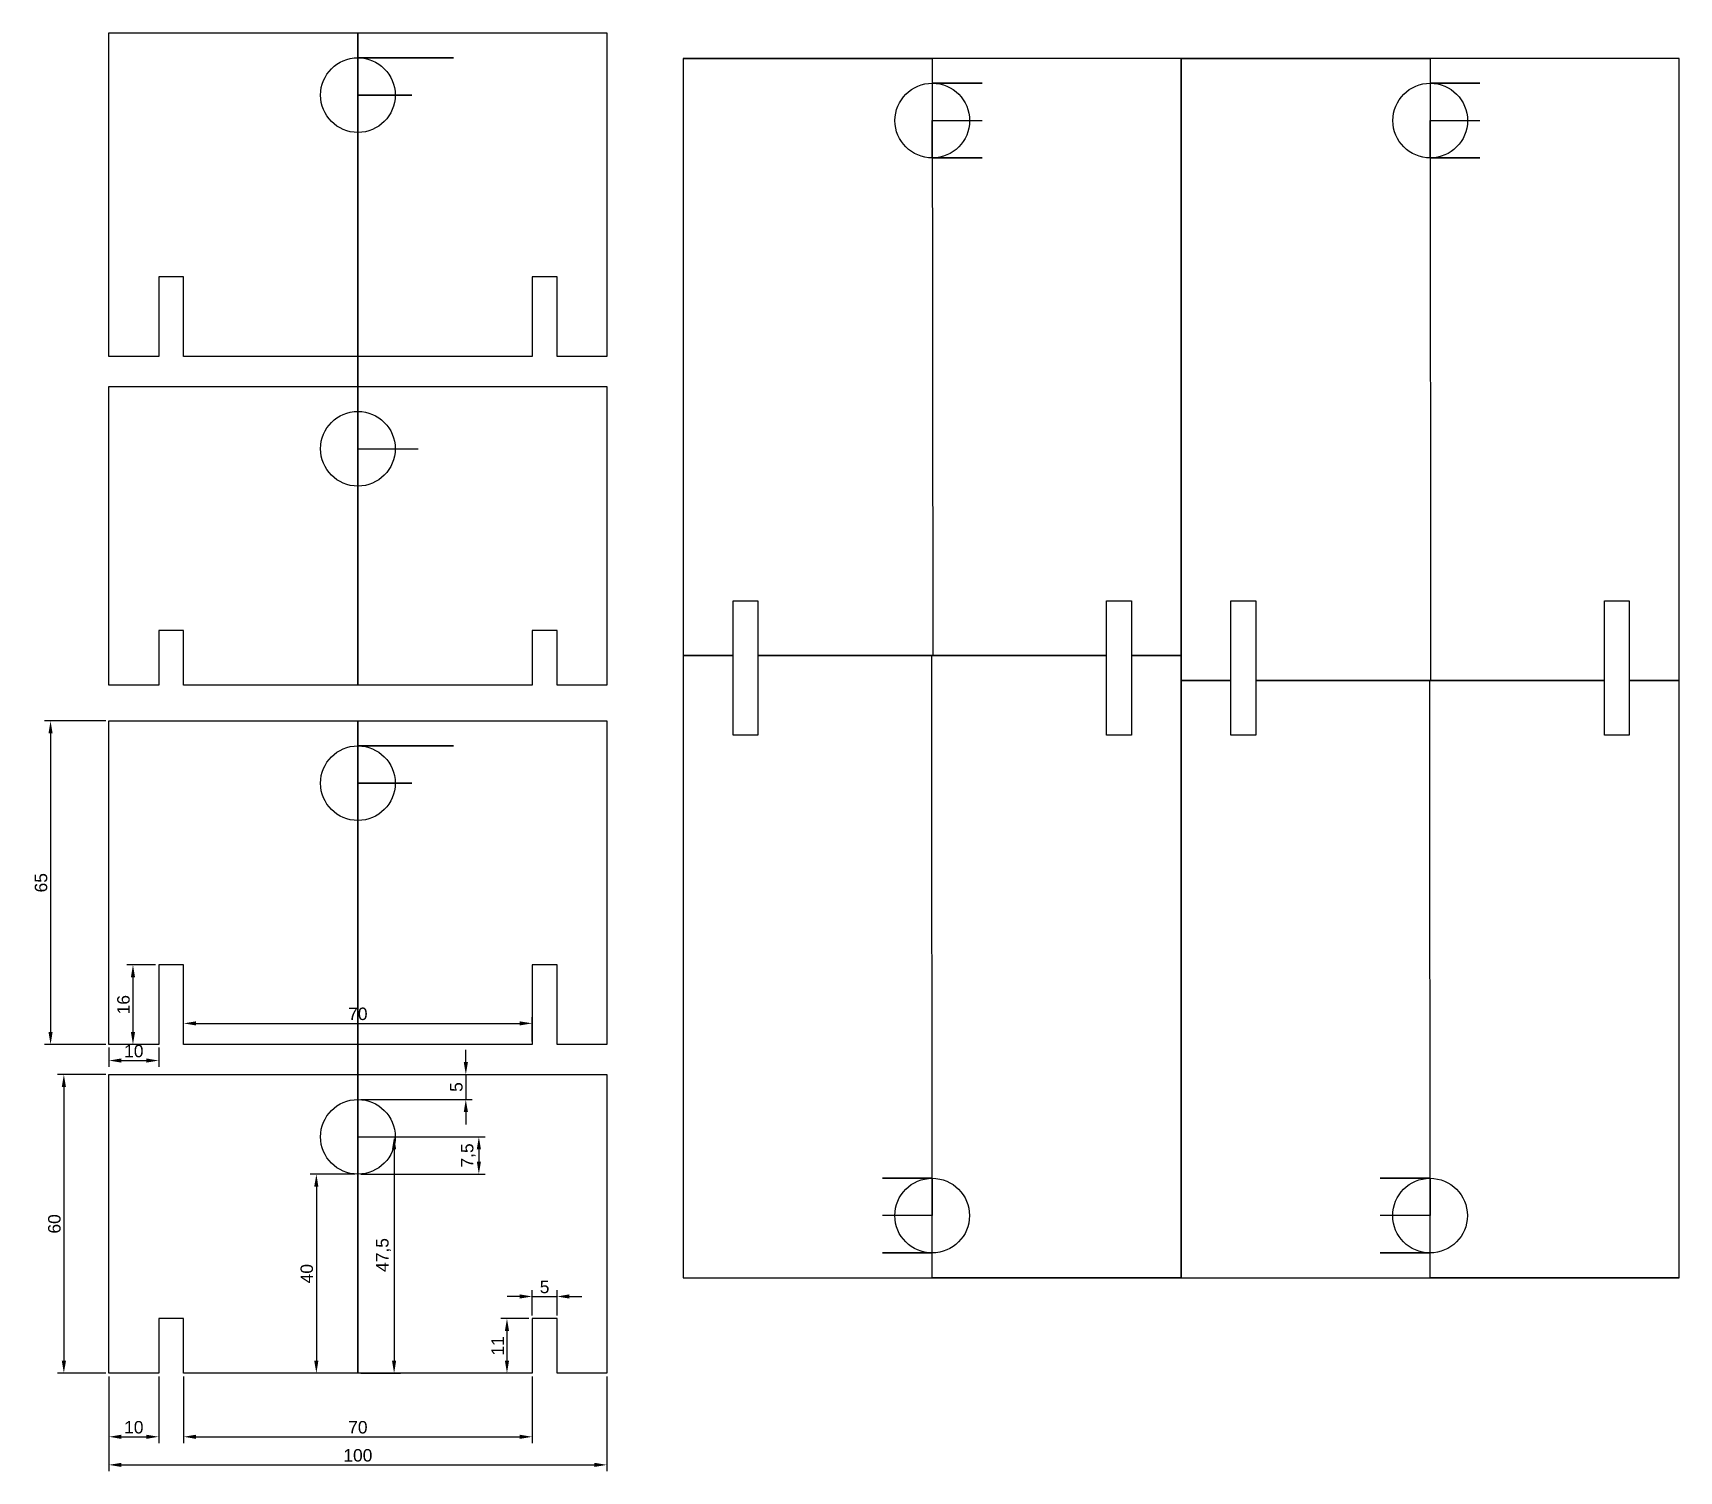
# Model space of a CAD drawing. Header units: millimetres. Extents: x 2 to 333, y -4 to 285.
import ezdxf

# ---------------------------------------------------------------- set-up
doc = ezdxf.new("R2010")
doc.units = ezdxf.units.MM
doc.styles.get("Standard").update_dxf_attribs({"font": 'arial.ttf'})
doc.dimstyles.new('ISO-25', dxfattribs={"dimtxt": 2.5, "dimasz": 2.5, "dimexe": 1.25, "dimexo": 0.625, "dimtad": 1, "dimtxsty": 'Standard', "dimcen": 2.5, "dimadec": 0, "dimazin": 0, "dimtfac": 1, "dimtmove": 0, "dimatfit": 3, "dimfxl": 1, "dimarcsym": 0})

# ---------------------------------------------------------------- blocks, each defined once
blk = doc.blocks.new('*D1')
at = {"color": 0, "lineweight": -2, "transparency": 16777216}
for p, q in [((16.69, 76.14), (7.02, 76.14)), ((8.27, 73.64), (8.27, 18.64)), ((16.69, 16.14), (7.02, 16.14))]:
    blk.add_line(p, q, dxfattribs=at)
at = {"color": 0, "transparency": 16777216}
for points in [[(7.85, 73.64), (8.69, 73.64), (8.27, 76.14)], [(7.85, 18.64), (8.69, 18.64), (8.27, 16.14)]]:
    blk.add_solid(points, dxfattribs=at)
at = {"layer": 'Defpoints', "color": 0, "transparency": 16777216}
for p in [(17.32, 76.14), (8.27, 16.14), (17.32, 16.14)]:
    blk.add_point(p, dxfattribs=at)
at = {"color": 0, "transparency": 16777216, "insert": (6.37, 46.14), "char_height": 2.5, "attachment_point": 5, "rotation": 90}
blk.add_mtext('60', dxfattribs=at)
blk = doc.blocks.new('*D2')
at = {"color": 0, "lineweight": -2, "transparency": 16777216}
for p, q in [((67.94, 63.64), (75.85, 63.64)), ((74.6, 61.14), (74.6, 18.64)), ((67.94, 16.14), (75.85, 16.14))]:
    blk.add_line(p, q, dxfattribs=at)
at = {"color": 0, "transparency": 16777216}
for points in [[(74.18, 61.14), (75.01, 61.14), (74.6, 63.64)], [(74.18, 18.64), (75.01, 18.64), (74.6, 16.14)]]:
    blk.add_solid(points, dxfattribs=at)
at = {"layer": 'Defpoints', "color": 0, "transparency": 16777216}
for p in [(67.32, 63.64), (67.32, 16.14), (74.6, 16.14)]:
    blk.add_point(p, dxfattribs=at)
at = {"color": 0, "transparency": 16777216, "insert": (72.47, 39.89), "char_height": 2.5, "attachment_point": 5, "rotation": 90}
blk.add_mtext('47,5', dxfattribs=at)
blk = doc.blocks.new('*D3')
at = {"color": 0, "lineweight": -2, "transparency": 16777216}
for p, q in [((17.32, 15.51), (17.32, -3.52)), ((117.32, 15.51), (117.32, -3.52)), ((19.82, -2.27), (114.82, -2.27))]:
    blk.add_line(p, q, dxfattribs=at)
at = {"color": 0, "transparency": 16777216}
for points in [[(19.82, -1.86), (19.82, -2.69), (17.32, -2.27)], [(114.82, -1.86), (114.82, -2.69), (117.32, -2.27)]]:
    blk.add_solid(points, dxfattribs=at)
at = {"layer": 'Defpoints', "color": 0, "transparency": 16777216}
for p in [(17.32, 16.14), (117.32, 16.14), (117.32, -2.27)]:
    blk.add_point(p, dxfattribs=at)
at = {"color": 0, "transparency": 16777216, "insert": (67.32, -0.37), "char_height": 2.5, "attachment_point": 5}
blk.add_mtext('100', dxfattribs=at)
blk = doc.blocks.new('*D4')
at = {"color": 0, "lineweight": -2, "transparency": 16777216}
for p, q in [((17.32, 15.51), (17.32, 2.12)), ((27.32, 15.51), (27.32, 2.12)), ((19.82, 3.37), (24.82, 3.37))]:
    blk.add_line(p, q, dxfattribs=at)
at = {"color": 0, "transparency": 16777216}
for points in [[(19.82, 3.78), (19.82, 2.95), (17.32, 3.37)], [(24.82, 3.78), (24.82, 2.95), (27.32, 3.37)]]:
    blk.add_solid(points, dxfattribs=at)
at = {"layer": 'Defpoints', "color": 0, "transparency": 16777216}
for p in [(17.32, 16.14), (27.32, 16.14), (27.32, 3.37)]:
    blk.add_point(p, dxfattribs=at)
at = {"color": 0, "transparency": 16777216, "insert": (22.32, 5.27), "char_height": 2.5, "attachment_point": 5}
blk.add_mtext('10', dxfattribs=at)
blk = doc.blocks.new('*D5')
at = {"color": 0, "lineweight": -2, "transparency": 16777216}
for p, q in [((32.32, 15.51), (32.32, 2.12)), ((102.32, 15.51), (102.32, 2.12)), ((34.82, 3.37), (99.82, 3.37))]:
    blk.add_line(p, q, dxfattribs=at)
at = {"color": 0, "transparency": 16777216}
for points in [[(34.82, 3.78), (34.82, 2.95), (32.32, 3.37)], [(99.82, 3.78), (99.82, 2.95), (102.32, 3.37)]]:
    blk.add_solid(points, dxfattribs=at)
at = {"layer": 'Defpoints', "color": 0, "transparency": 16777216}
for p in [(32.32, 16.14), (102.32, 16.14), (102.32, 3.37)]:
    blk.add_point(p, dxfattribs=at)
at = {"color": 0, "transparency": 16777216, "insert": (67.32, 5.27), "char_height": 2.5, "attachment_point": 5}
blk.add_mtext('70', dxfattribs=at)
blk = doc.blocks.new('*D6')
at = {"color": 0, "lineweight": -2, "transparency": 16777216}
for p, q in [((99.82, 31.56), (97.32, 31.56)), ((102.32, 27.76), (102.32, 32.81)), ((102.32, 31.56), (107.32, 31.56)), ((107.32, 27.76), (107.32, 32.81)), ((109.82, 31.56), (112.32, 31.56))]:
    blk.add_line(p, q, dxfattribs=at)
at = {"color": 0, "transparency": 16777216}
for points in [[(99.82, 31.98), (99.82, 31.14), (102.32, 31.56)], [(109.82, 31.98), (109.82, 31.14), (107.32, 31.56)]]:
    blk.add_solid(points, dxfattribs=at)
at = {"layer": 'Defpoints', "color": 0, "transparency": 16777216}
for p in [(107.32, 31.56), (102.32, 27.14), (107.32, 27.14)]:
    blk.add_point(p, dxfattribs=at)
at = {"color": 0, "transparency": 16777216, "insert": (104.82, 33.46), "char_height": 2.5, "attachment_point": 5}
blk.add_mtext('5', dxfattribs=at)
blk = doc.blocks.new('*D7')
at = {"color": 0, "lineweight": -2, "transparency": 16777216}
for p, q in [((101.69, 27.14), (96.02, 27.14)), ((97.27, 24.64), (97.27, 18.64)), ((101.69, 16.14), (96.02, 16.14))]:
    blk.add_line(p, q, dxfattribs=at)
at = {"color": 0, "transparency": 16777216}
for points in [[(96.85, 24.64), (97.68, 24.64), (97.27, 27.14)], [(96.85, 18.64), (97.68, 18.64), (97.27, 16.14)]]:
    blk.add_solid(points, dxfattribs=at)
at = {"layer": 'Defpoints', "color": 0, "transparency": 16777216}
for p in [(102.32, 27.14), (97.27, 16.14), (102.32, 16.14)]:
    blk.add_point(p, dxfattribs=at)
at = {"color": 0, "transparency": 16777216, "insert": (95.39, 21.64), "char_height": 2.5, "attachment_point": 5, "rotation": 90}
blk.add_mtext('11', dxfattribs=at)
blk = doc.blocks.new('*D8')
at = {"color": 0, "lineweight": -2, "transparency": 16777216}
for p, q in [((89, 78.64), (89, 81.14)), ((67.94, 76.14), (90.25, 76.14)), ((89, 76.14), (89, 71.14)), ((67.94, 71.14), (90.25, 71.14)), ((89, 68.64), (89, 66.14))]:
    blk.add_line(p, q, dxfattribs=at)
at = {"color": 0, "transparency": 16777216}
for points in [[(88.59, 78.64), (89.42, 78.64), (89, 76.14)], [(88.59, 68.64), (89.42, 68.64), (89, 71.14)]]:
    blk.add_solid(points, dxfattribs=at)
at = {"layer": 'Defpoints', "color": 0, "transparency": 16777216}
for p in [(67.32, 76.14), (67.32, 71.14), (89, 71.14)]:
    blk.add_point(p, dxfattribs=at)
at = {"color": 0, "transparency": 16777216, "insert": (87.11, 73.64), "char_height": 2.5, "attachment_point": 5, "rotation": 90}
blk.add_mtext('5', dxfattribs=at)
blk = doc.blocks.new('*D9')
at = {"color": 0, "lineweight": -2, "transparency": 16777216}
for p, q in [((67.94, 63.64), (92.87, 63.64)), ((91.62, 61.14), (91.62, 58.64)), ((67.94, 56.14), (92.87, 56.14))]:
    blk.add_line(p, q, dxfattribs=at)
at = {"color": 0, "transparency": 16777216}
for points in [[(91.21, 61.14), (92.04, 61.14), (91.62, 63.64)], [(91.21, 58.64), (92.04, 58.64), (91.62, 56.14)]]:
    blk.add_solid(points, dxfattribs=at)
at = {"layer": 'Defpoints', "color": 0, "transparency": 16777216}
for p in [(67.32, 63.64), (67.32, 56.14), (91.62, 56.14)]:
    blk.add_point(p, dxfattribs=at)
at = {"color": 0, "transparency": 16777216, "insert": (89.5, 59.89), "char_height": 2.5, "attachment_point": 5, "rotation": 90}
blk.add_mtext('7,5', dxfattribs=at)
blk = doc.blocks.new('*D10')
at = {"color": 0, "lineweight": -2, "transparency": 16777216}
for p, q in [((66.69, 56.14), (57.73, 56.14)), ((58.98, 53.64), (58.98, 18.64)), ((66.69, 16.14), (57.73, 16.14))]:
    blk.add_line(p, q, dxfattribs=at)
at = {"color": 0, "transparency": 16777216}
for points in [[(58.56, 53.64), (59.39, 53.64), (58.98, 56.14)], [(58.56, 18.64), (59.39, 18.64), (58.98, 16.14)]]:
    blk.add_solid(points, dxfattribs=at)
at = {"layer": 'Defpoints', "color": 0, "transparency": 16777216}
for p in [(67.32, 56.14), (58.98, 16.14), (67.32, 16.14)]:
    blk.add_point(p, dxfattribs=at)
at = {"color": 0, "transparency": 16777216, "insert": (57.07, 36.14), "char_height": 2.5, "attachment_point": 5, "rotation": 90}
blk.add_mtext('40', dxfattribs=at)
blk = doc.blocks.new('*D11')
at = {"color": 0, "lineweight": -2, "transparency": 16777216}
for p, q in [((16.69, 147.18), (4.35, 147.18)), ((5.6, 144.68), (5.6, 84.68)), ((16.69, 82.18), (4.35, 82.18))]:
    blk.add_line(p, q, dxfattribs=at)
at = {"color": 0, "transparency": 16777216}
for points in [[(5.18, 144.68), (6.01, 144.68), (5.6, 147.18)], [(5.18, 84.68), (6.01, 84.68), (5.6, 82.18)]]:
    blk.add_solid(points, dxfattribs=at)
at = {"layer": 'Defpoints', "color": 0, "transparency": 16777216}
for p in [(17.32, 147.18), (5.6, 82.18), (17.32, 82.18)]:
    blk.add_point(p, dxfattribs=at)
at = {"color": 0, "transparency": 16777216, "insert": (3.69, 114.68), "char_height": 2.5, "attachment_point": 5, "rotation": 90}
blk.add_mtext('65', dxfattribs=at)
blk = doc.blocks.new('*D12')
at = {"color": 0, "lineweight": -2, "transparency": 16777216}
for p, q in [((17.32, 81.56), (17.32, 77.71)), ((27.32, 81.56), (27.32, 77.71)), ((19.82, 78.96), (24.82, 78.96))]:
    blk.add_line(p, q, dxfattribs=at)
at = {"color": 0, "transparency": 16777216}
for points in [[(19.82, 79.38), (19.82, 78.54), (17.32, 78.96)], [(24.82, 79.38), (24.82, 78.54), (27.32, 78.96)]]:
    blk.add_solid(points, dxfattribs=at)
at = {"layer": 'Defpoints', "color": 0, "transparency": 16777216}
for p in [(17.32, 82.18), (27.32, 82.18), (27.32, 78.96)]:
    blk.add_point(p, dxfattribs=at)
at = {"color": 0, "transparency": 16777216, "insert": (22.32, 80.86), "char_height": 2.5, "attachment_point": 5}
blk.add_mtext('10', dxfattribs=at)
blk = doc.blocks.new('*D13')
at = {"color": 0, "lineweight": -2, "transparency": 16777216}
for p, q in [((32.32, 82.81), (32.32, 87.68)), ((34.82, 86.43), (99.82, 86.43)), ((102.32, 82.81), (102.32, 87.68))]:
    blk.add_line(p, q, dxfattribs=at)
at = {"color": 0, "transparency": 16777216}
for points in [[(34.82, 86.84), (34.82, 86.01), (32.32, 86.43)], [(99.82, 86.84), (99.82, 86.01), (102.32, 86.43)]]:
    blk.add_solid(points, dxfattribs=at)
at = {"layer": 'Defpoints', "color": 0, "transparency": 16777216}
for p in [(102.32, 86.43), (32.32, 82.18), (102.32, 82.18)]:
    blk.add_point(p, dxfattribs=at)
at = {"color": 0, "transparency": 16777216, "insert": (67.32, 88.33), "char_height": 2.5, "attachment_point": 5}
blk.add_mtext('70', dxfattribs=at)
blk = doc.blocks.new('*D14')
at = {"color": 0, "lineweight": -2, "transparency": 16777216}
for p, q in [((26.69, 98.18), (20.9, 98.18)), ((22.15, 95.68), (22.15, 84.68)), ((26.69, 82.18), (20.9, 82.18))]:
    blk.add_line(p, q, dxfattribs=at)
at = {"color": 0, "transparency": 16777216}
for points in [[(21.73, 95.68), (22.57, 95.68), (22.15, 98.18)], [(21.73, 84.68), (22.57, 84.68), (22.15, 82.18)]]:
    blk.add_solid(points, dxfattribs=at)
at = {"layer": 'Defpoints', "color": 0, "transparency": 16777216}
for p in [(27.32, 98.18), (22.15, 82.18), (27.32, 82.18)]:
    blk.add_point(p, dxfattribs=at)
at = {"color": 0, "transparency": 16777216, "insert": (20.25, 90.18), "char_height": 2.5, "attachment_point": 5, "rotation": 90}
blk.add_mtext('16', dxfattribs=at)

msp = doc.modelspace()

# ---------------------------------------------------------------- linework, layer by layer
for p, q in [((17.316, 220.423), (17.316, 285.423)), ((17.316, 285.423), (117.316, 285.423)), ((117.316, 285.423), (117.316, 220.423)), ((232.68, 280.312), (132.68, 280.312)), ((132.68, 280.312), (132.68, 160.312)), ((232.68, 160.312), (232.68, 280.312)), ((332.68, 280.312), (232.68, 280.312)), ((232.68, 280.312), (232.68, 155.312)), ((332.68, 155.312), (332.68, 280.312)), ((32.316, 236.423), (27.316, 236.423)), ((27.316, 236.423), (27.316, 220.423)), ((32.316, 220.423), (32.316, 236.423)), ((107.316, 236.423), (102.316, 236.423)), ((102.316, 236.423), (102.316, 220.423)), ((107.316, 220.423), (107.316, 236.423)), ((27.316, 220.423), (17.316, 220.423)), ((102.316, 220.423), (32.316, 220.423)), ((117.316, 220.423), (107.316, 220.423)), ((17.316, 154.373), (17.316, 214.373)), ((17.316, 214.373), (117.316, 214.373)), ((117.316, 214.373), (117.316, 154.373)), ((142.68, 160.312), (142.68, 171.312)), ((142.68, 171.312), (147.68, 171.312)), ((147.68, 171.312), (147.68, 160.312)), ((217.68, 160.312), (217.68, 171.312)), ((217.68, 171.312), (222.68, 171.312)), ((222.68, 171.312), (222.68, 160.312)), ((242.68, 155.312), (242.68, 171.312)), ((242.68, 171.312), (247.68, 171.312)), ((247.68, 171.312), (247.68, 155.312)), ((317.68, 155.312), (317.68, 171.312)), ((317.68, 171.312), (322.68, 171.312)), ((322.68, 171.312), (322.68, 155.312)), ((32.316, 165.373), (27.316, 165.373)), ((27.316, 165.373), (27.316, 154.373)), ((32.316, 154.373), (32.316, 165.373)), ((107.316, 165.373), (102.316, 165.373)), ((102.316, 165.373), (102.316, 154.373)), ((107.316, 154.373), (107.316, 165.373)), ((142.68, 160.312), (132.68, 160.312)), ((132.68, 160.312), (132.68, 35.312)), ((132.68, 160.312), (142.68, 160.312)), ((142.68, 144.312), (142.68, 160.312)), ((217.68, 160.312), (147.68, 160.312)), ((147.68, 160.312), (147.68, 144.312)), ((147.68, 160.312), (217.68, 160.312)), ((217.68, 144.312), (217.68, 160.312)), ((232.68, 160.312), (222.68, 160.312)), ((222.68, 160.312), (222.68, 144.312)), ((222.68, 160.312), (232.68, 160.312)), ((232.68, 35.312), (232.68, 160.312)), ((27.316, 154.373), (17.316, 154.373)), ((102.316, 154.373), (32.316, 154.373)), ((117.316, 154.373), (107.316, 154.373)), ((242.68, 155.312), (232.68, 155.312)), ((232.68, 155.312), (232.68, 35.312)), ((232.68, 155.312), (242.68, 155.312)), ((242.68, 144.312), (242.68, 155.312)), ((317.68, 155.312), (247.68, 155.312)), ((247.68, 155.312), (247.68, 144.312)), ((247.68, 155.312), (317.68, 155.312)), ((317.68, 144.312), (317.68, 155.312)), ((332.68, 155.312), (322.68, 155.312)), ((322.68, 155.312), (322.68, 144.312)), ((322.68, 155.312), (332.68, 155.312)), ((332.68, 35.312), (332.68, 155.312)), ((17.316, 82.185), (17.316, 147.185)), ((17.316, 147.185), (117.316, 147.185)), ((117.316, 147.185), (117.316, 82.185)), ((147.68, 144.312), (142.68, 144.312)), ((222.68, 144.312), (217.68, 144.312)), ((247.68, 144.312), (242.68, 144.312)), ((322.68, 144.312), (317.68, 144.312)), ((32.316, 98.185), (27.316, 98.185)), ((27.316, 98.185), (27.316, 82.185)), ((32.316, 82.185), (32.316, 98.185)), ((107.316, 98.185), (102.316, 98.185)), ((102.316, 98.185), (102.316, 82.185)), ((107.316, 82.185), (107.316, 98.185)), ((27.316, 82.185), (17.316, 82.185)), ((102.316, 82.185), (32.316, 82.185)), ((117.316, 82.185), (107.316, 82.185)), ((17.316, 16.136), (17.316, 76.136)), ((17.316, 76.136), (117.316, 76.136)), ((117.316, 76.136), (117.316, 16.136)), ((132.68, 35.312), (232.68, 35.312)), ((232.68, 35.312), (332.68, 35.312)), ((32.316, 27.136), (27.316, 27.136)), ((27.316, 27.136), (27.316, 16.136)), ((32.316, 16.136), (32.316, 27.136)), ((107.316, 27.136), (102.316, 27.136)), ((102.316, 27.136), (102.316, 16.136)), ((107.316, 16.136), (107.316, 27.136)), ((27.316, 16.136), (17.316, 16.136)), ((102.316, 16.136), (32.316, 16.136)), ((117.316, 16.136), (107.316, 16.136))]:
    msp.add_line(p, q)
at = {"color": 215, "true_color": 0xa953a0}
for p, q in [((67.316, 154.373), (67.316, 285.423)), ((67.316, 285.423), (67.316, 280.423)), ((67.316, 280.423), (86.506, 280.423)), ((86.506, 280.423), (67.316, 280.423)), ((67.316, 280.423), (67.316, 272.923)), ((132.68, 280.312), (182.68, 280.312)), ((182.68, 280.312), (182.77, 160.312)), ((182.68, 280.312), (182.684, 275.312)), ((232.68, 280.312), (282.68, 280.312)), ((282.68, 280.312), (282.684, 275.312)), ((182.684, 275.312), (192.684, 275.312)), ((192.684, 275.312), (182.684, 275.312)), ((182.684, 275.312), (182.695, 260.312)), ((282.68, 275.312), (282.77, 155.312)), ((282.684, 275.312), (292.684, 275.312)), ((292.684, 275.312), (282.684, 275.312)), ((282.684, 275.312), (282.695, 260.312)), ((67.316, 272.923), (78.183, 272.923)), ((78.183, 272.923), (67.316, 272.923)), ((67.316, 272.923), (67.316, 214.373)), ((182.695, 260.312), (182.695, 267.812)), ((182.695, 267.812), (192.695, 267.812)), ((282.695, 260.312), (282.695, 267.812)), ((282.695, 267.812), (292.695, 267.812)), ((182.695, 260.312), (192.695, 260.312)), ((192.695, 260.312), (182.695, 260.312)), ((282.695, 260.312), (292.695, 260.312)), ((292.695, 260.312), (282.695, 260.312)), ((67.316, 214.373), (67.316, 154.373)), ((67.316, 214.373), (67.316, 201.873)), ((67.316, 201.873), (79.416, 201.873)), ((182.68, 40.312), (182.59, 160.312)), ((282.68, 35.312), (282.59, 155.312)), ((67.316, 16.136), (67.316, 147.185)), ((67.316, 147.185), (67.316, 142.185)), ((67.316, 142.185), (86.506, 142.185)), ((86.506, 142.185), (67.316, 142.185)), ((67.316, 142.185), (67.316, 134.685)), ((67.316, 134.685), (78.183, 134.685)), ((78.183, 134.685), (67.316, 134.685)), ((67.316, 134.685), (67.316, 76.136)), ((67.316, 76.136), (67.316, 16.136)), ((67.316, 76.136), (67.316, 63.636)), ((67.316, 63.636), (79.416, 63.636)), ((182.665, 55.312), (172.665, 55.312)), ((172.665, 55.312), (182.665, 55.312)), ((182.676, 40.312), (182.665, 55.312)), ((182.665, 55.312), (182.665, 47.812)), ((282.665, 55.312), (272.665, 55.312)), ((272.665, 55.312), (282.665, 55.312)), ((282.676, 40.312), (282.665, 55.312)), ((282.665, 55.312), (282.665, 47.812)), ((182.665, 47.812), (172.665, 47.812)), ((282.665, 47.812), (272.665, 47.812)), ((182.676, 40.312), (172.676, 40.312)), ((172.676, 40.312), (182.676, 40.312)), ((182.68, 35.312), (182.676, 40.312)), ((282.676, 40.312), (272.676, 40.312)), ((272.676, 40.312), (282.676, 40.312)), ((282.68, 35.312), (282.676, 40.312)), ((232.68, 35.312), (182.68, 35.312)), ((332.68, 35.312), (282.68, 35.312))]:
    msp.add_line(p, q, dxfattribs=at)
for centre in [(67.316, 272.923), (182.695, 267.812), (282.695, 267.812), (67.316, 201.873), (67.316, 134.685), (67.316, 63.636), (182.665, 47.812), (282.665, 47.812)]:
    msp.add_circle(centre, 7.5)

# ---------------------------------------------------------------- dimensions: what is measured, and where the dimension line sits
for base, p1, p2, picture, middle in [((5.596, 82.185), (17.316, 147.185), (17.316, 82.185), '*D11', (3.695, 114.685)), ((22.151, 82.185), (27.316, 98.185), (27.316, 82.185), '*D14', (20.249, 90.185)), ((89.003, 71.136), (67.316, 76.136), (67.316, 71.136), '*D8', (87.107, 73.636)), ((8.271, 16.136), (17.316, 76.136), (17.316, 16.136), '*D1', (6.37, 46.136)), ((74.595, 16.136), (67.316, 63.636), (67.316, 16.136), '*D2', (72.473, 39.886)), ((91.623, 56.136), (67.316, 63.636), (67.316, 56.136), '*D9', (89.501, 59.886)), ((58.976, 16.136), (67.316, 56.136), (67.316, 16.136), '*D10', (57.075, 36.136)), ((97.266, 16.136), (102.316, 27.136), (102.316, 16.136), '*D7', (95.386, 21.636))]:
    dim = msp.add_linear_dim(base=base, p1=p1, p2=p2, angle=90, dimstyle='ISO-25')
    dim.commit()
    dim.dimension.update_dxf_attribs({"geometry": picture, "text_midpoint": middle})
for base, p1, p2, picture, middle in [((102.316, 86.426), (32.316, 82.185), (102.316, 82.185), '*D13', (67.316, 88.327)), ((27.316, 78.961), (17.316, 82.185), (27.316, 82.185), '*D12', (22.316, 80.863)), ((107.316, 31.562), (102.316, 27.136), (107.316, 27.136), '*D6', (104.816, 33.458)), ((117.316, -2.272), (17.316, 16.136), (117.316, 16.136), '*D3', (67.316, -0.37)), ((27.316, 3.367), (17.316, 16.136), (27.316, 16.136), '*D4', (22.316, 5.269)), ((102.316, 3.367), (32.316, 16.136), (102.316, 16.136), '*D5', (67.316, 5.269))]:
    dim = msp.add_linear_dim(base=base, p1=p1, p2=p2, dimstyle='ISO-25')
    dim.commit()
    dim.dimension.update_dxf_attribs({"geometry": picture, "text_midpoint": middle})

doc.saveas('drawing.dxf')
